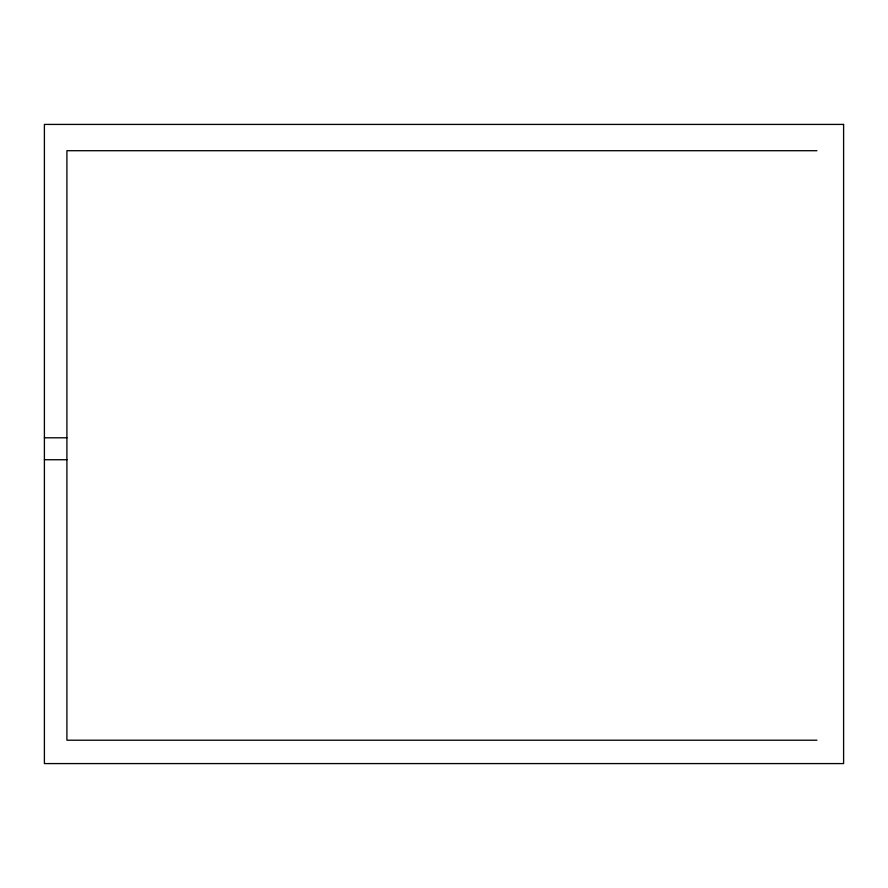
<?xml version="1.0" encoding="UTF-8"?>
<svg xmlns="http://www.w3.org/2000/svg" width="888" height="888" viewBox="0 0 888 888"><rect width="100%" height="100%" fill="white"/><g stroke="black" fill="none" stroke-linecap="round" stroke-linejoin="round"><path stroke-width="1.33" d="M816.949 150.705L66.911 150.705L66.911 740.215L816.949 740.215M44.4 437.795L66.911 437.795M44.4 459.729L66.911 459.729M843.6 124.42L44.4 124.42L44.4 763.58L843.6 763.58L843.6 124.42"/></g></svg>
